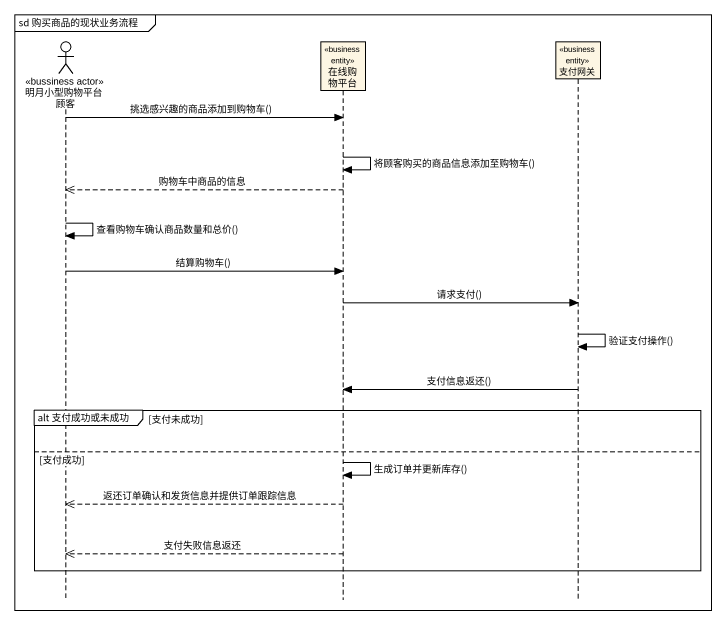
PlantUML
@startuml
mainframe sd 购买商品的现状业务流程
hide footbox
actor 明月小型购物平台顾客 <<bussiness actor>>
participant 在线购物平台 <<business entity>>
participant 支付网关 <<business entity>>

明月小型购物平台顾客 -> 在线购物平台 : 挑选感兴趣的商品添加到购物车()
在线购物平台 -> 在线购物平台 : 将顾客购买的商品信息添加至购物车()
在线购物平台 -->> 明月小型购物平台顾客 : 购物车中商品的信息
明月小型购物平台顾客 -> 明月小型购物平台顾客 : 查看购物车确认商品数量和总价()
明月小型购物平台顾客 -> 在线购物平台 : 结算购物车()
在线购物平台 -> 支付网关 : 请求支付()
支付网关 -> 支付网关 : 验证支付操作()
支付网关 -> 在线购物平台 : 支付信息返还()
group alt 支付成功或未成功 [支付未成功]
else 支付成功
  在线购物平台 -> 在线购物平台 : 生成订单并更新库存()
  在线购物平台 -->> 明月小型购物平台顾客 : 返还订单确认和发货信息并提供订单跟踪信息
  在线购物平台 -->> 明月小型购物平台顾客 : 支付失败信息返还
end
@enduml
